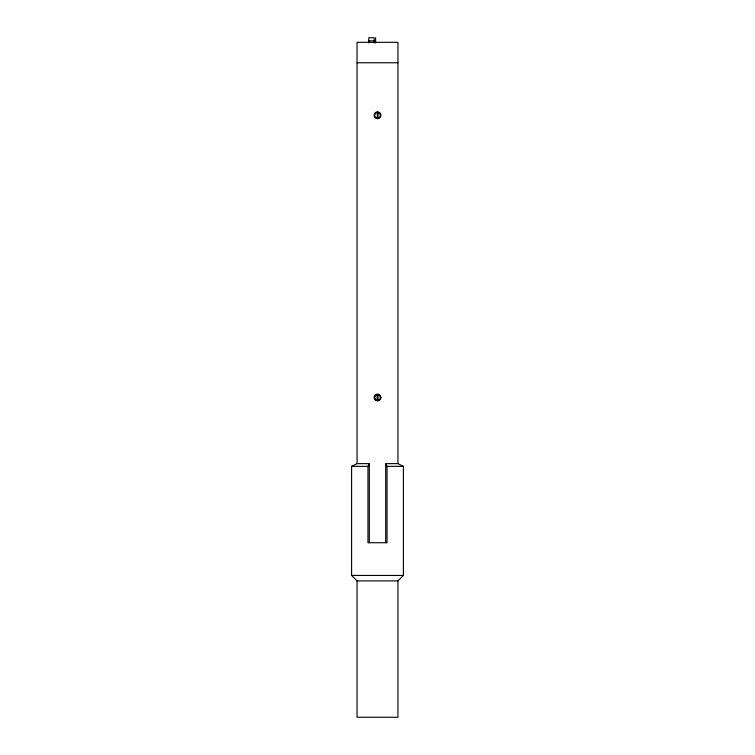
<?xml version="1.0" encoding="UTF-8"?>
<svg xmlns="http://www.w3.org/2000/svg" width="755" height="755" viewBox="0 0 755 755"><rect width="100%" height="100%" fill="white"/><g stroke="black" fill="none" stroke-linecap="round" stroke-linejoin="round"><path stroke-width="1.13" d="M374.999 396.101L374.725 396.771M385.682 463.636L387.041 466.363L387.041 542.722L367.959 542.722L367.959 466.363L369.318 463.636L357.049 463.636L351.594 466.363L351.594 575.442L357.049 580.897L397.951 580.897L403.406 575.442L403.406 466.363L397.951 463.636L385.682 463.636L385.682 542.722M377.5 112.41L378.047 112.457L378 118.082A5.719 5.719 0 0 1 377.292 118.11L377.349 112.41M377.991 400.348A5.719 5.719 0 0 1 377.273 400.358L376.943 394.705L378.406 394.799M377.991 400.329L378.038 394.705L376.943 394.705M368.78 40.874L374.235 40.874M357.049 62.769L397.951 62.769M376.953 112.457L378.415 112.552M378.047 118.063L376.585 117.969M378.038 400.31L376.575 400.216M351.594 466.363L367.959 466.363M387.041 466.363L403.406 466.363M351.594 575.442L403.406 575.442M374.867 398.621L374.669 397.932M397.951 463.636L397.951 42.327L357.049 42.318L357.049 463.636M397.951 580.897L397.951 717.25L357.049 717.25L357.049 580.897M375.603 37.75L375.603 42.931M374.235 42.931L374.235 37.75L368.78 37.75L368.78 42.931M369.318 463.636L369.318 542.722M375.009 113.854L374.735 114.524A2.841 2.841 0 0 0 378.01 118.073A2.841 2.841 0 0 0 379.812 113.627A2.841 2.841 0 0 0 375.027 113.901M374.546 113.561L374.206 114.382A3.407 3.407 0 0 0 377.056 118.639A3.407 3.407 0 0 0 380.907 115.26L380.794 114.382A3.407 3.407 0 0 0 374.546 113.561M380.907 397.507L380.794 396.63A3.407 3.407 0 0 0 375.31 394.893A3.407 3.407 0 0 0 376.056 400.594A3.407 3.407 0 0 0 380.907 397.507M380.35 397.545L380.35 397.507A2.841 2.841 0 0 0 376.084 395.054A2.841 2.841 0 0 0 376.056 399.98A2.841 2.841 0 0 0 380.331 397.545"/></g></svg>
